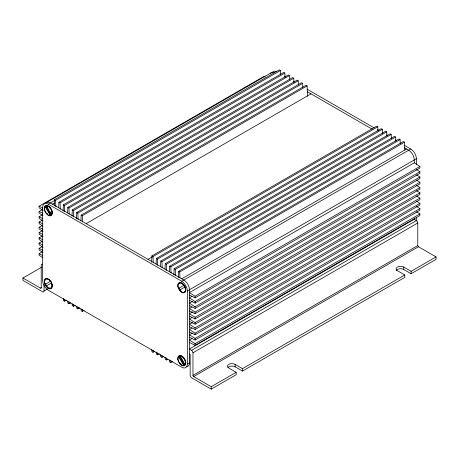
<?xml version="1.0" encoding="UTF-8"?>
<svg xmlns="http://www.w3.org/2000/svg" width="459" height="459" viewBox="0 0 459 459"><rect width="100%" height="100%" fill="white"/><g stroke="black" fill="none" stroke-linecap="round" stroke-linejoin="round"><path stroke-width="0.69" d="M54.242 205.087L54.466 199.659L279.284 69.86L280.409 70.514L280.575 74.788M58.689 207.818L58.918 202.23L283.737 72.43L284.855 73.079L285.022 77.232M63.107 211.088L63.365 204.794L288.183 75.001L289.308 75.649L289.474 79.803M67.588 212.959L67.817 207.365L292.635 77.571L293.76 78.219L293.921 82.368M72.006 216.229L72.27 209.935L297.082 80.141L298.207 80.79L298.373 84.938M76.458 218.794L76.716 212.506L301.534 82.706L302.659 83.354L302.82 87.508M80.939 220.664L81.168 215.076L305.987 85.276L307.105 85.925L307.519 96.304M151.631 262.198L151.895 255.904L376.707 126.11L377.832 126.759L377.998 130.907M156.112 264.068L156.341 258.474L381.159 128.681L382.284 129.329L382.445 133.477M160.558 266.639L160.793 261.045L385.606 131.245L386.73 131.899L386.897 136.048M165.011 269.203L165.24 263.615L390.058 133.816L391.183 134.464L391.343 138.618M169.463 271.774L169.692 266.18L394.51 136.386L395.635 137.034L395.796 141.188M173.881 275.044L174.145 268.75L398.957 138.957L400.082 139.605L400.248 143.753M178.339 277.443L178.591 271.321L403.409 141.527L404.534 142.175L404.844 149.995M63.279 298.493L63.371 300.525L64.495 301.173L64.558 299.807M67.725 301.064L67.817 303.095L68.942 303.743L69.039 301.689M72.178 303.634L72.27 305.66L73.394 306.314L73.492 304.26M76.624 306.199L76.716 308.23L77.841 308.878L77.938 306.83M81.077 308.769L81.168 310.8L82.293 311.449L82.39 309.395M151.797 349.603L151.895 351.634L153.013 352.282L153.117 350.228M156.249 352.168L156.341 354.199L157.466 354.847L157.563 352.799M160.696 354.738L160.793 356.769L161.912 357.418L162.016 355.364M165.148 357.309L165.24 359.34L166.365 359.988L166.462 357.934M169.595 359.879L169.692 361.91L170.811 362.558L170.914 360.504M51.563 214.617L51.282 214.778L46.198 205.982L46.479 205.816L45.051 206.693A5.21 3.006 60 0 0 45.636 212.173A5.21 3.006 60 0 0 50.083 215.414L51.563 214.617L49.526 211.1M51.282 214.778L51.431 214.634A5.21 3.006 60 0 0 50.846 209.161A5.21 3.006 60 0 0 46.399 205.919L46.198 205.982M183.353 361.761L179.962 355.897L178.534 356.775A5.21 3.006 60 0 0 179.119 362.249A5.21 3.006 60 0 0 183.571 365.496L185.046 364.698L184.03 362.937M184.765 364.859L184.92 364.716A5.21 3.006 60 0 0 184.334 359.242A5.21 3.006 60 0 0 179.882 355.995L184.765 364.859L185.046 364.698M43.043 210.383L39.107 207.829L39.107 206.206L263.925 76.406L265.176 77.037M46.376 202.568L271.194 72.769M45.889 202.924A7.946 4.59 60 0 1 50.352 202.958L183.835 280.024A7.946 4.59 60 0 1 189.452 289.761L189.452 362.771L187.347 363.987A7.946 4.59 60 0 1 181.724 367.234L48.241 290.168A7.946 4.59 60 0 1 42.624 280.432L42.624 207.422A7.946 4.59 60 0 1 48.241 204.175L54.696 200.451M54.466 199.659L55.591 200.308L280.409 70.514M43.043 215.655L39.107 213.102L39.107 211.479L42.217 209.683M52.458 204.175L54.323 203.102M58.918 202.23L60.043 202.878L284.855 73.079M43.043 220.928L39.107 218.375L39.107 216.751L42.217 214.955M63.365 204.794L64.49 205.448L289.308 75.649M43.043 226.201L39.107 223.648L39.107 222.024L42.217 220.234M67.817 207.365L68.942 208.013L293.76 78.219M43.043 231.474L39.107 228.921L39.107 227.297L42.217 225.507M72.27 209.935L73.394 210.583L298.207 80.79M43.043 236.746L39.107 234.193L39.107 232.57L42.217 230.779M76.716 212.506L77.841 213.154L302.659 83.354M43.043 242.019L39.107 239.466L39.107 237.842L42.217 236.052M81.168 215.076L82.293 215.724L307.105 85.925M43.043 247.292L39.107 244.739L39.107 243.115L42.217 241.325M43.043 252.565L39.107 250.012L39.107 248.388L42.217 246.598M86.177 223.648L310.995 93.848M43.043 257.838L39.107 255.284L39.107 253.661L42.217 251.871M47.753 288.826L44.024 290.977A1.985 1.147 60 0 1 42.624 291.792L22.95 280.432L22.95 277.999L41.809 267.115M22.95 277.999L40.512 288.137L41.758 287.42M64.495 301.173L66.36 300.1M68.942 303.743L70.806 302.665M148.005 259.341L152.354 256.828M151.895 255.904L153.013 256.552L377.832 126.759M73.394 306.314L75.259 305.235M156.341 258.474L157.466 259.123L382.284 129.329M77.841 308.878L79.705 307.805M160.793 261.045L161.918 261.693L386.73 131.899M82.293 311.449L84.158 310.376M165.24 263.615L166.365 264.264L391.183 134.464M169.692 266.18L170.817 266.834L395.635 137.034M174.145 268.75L175.263 269.399L400.082 139.605M178.591 271.321L179.716 271.969L404.534 142.175M181.724 278.808L406.542 149.014M48.241 204.175L181.724 281.241L410.759 149.014A7.946 4.59 60 0 1 416.376 158.745L416.376 164.477M187.347 363.987L187.347 290.977L416.376 158.745M404.304 147.723L408.648 150.231A7.946 4.59 60 0 1 414.27 159.967L414.27 162.83L189.452 292.601L195.075 296.25L195.075 297.874L189.452 295.034M191.937 296.439L189.452 297.874L195.075 301.523L195.075 303.147L189.452 300.306M195.075 296.25L419.893 166.456L414.27 162.802M195.075 297.874L419.893 168.074L419.893 166.456M192.562 301.356L189.452 303.147L195.075 306.796L195.075 308.419L189.452 305.579M195.075 301.523L419.893 171.729L416.52 169.537M195.075 303.147L419.893 173.353L419.893 171.729M191.937 306.985L189.452 308.419L195.075 312.068L195.075 313.692L189.452 310.852M195.075 306.796L419.893 177.002L416.52 174.81M195.075 308.419L419.893 178.626L419.893 177.002M192.562 311.902L189.452 313.692L195.075 317.341L195.075 318.965L189.452 316.125M195.075 312.068L419.893 182.275L416.52 180.083M195.075 313.692L419.893 183.898L419.893 182.275M191.937 317.53L189.452 318.965L195.075 322.614L195.075 324.238L189.452 321.398M195.075 317.341L419.893 187.547L416.52 185.356M195.075 318.965L419.893 189.171L419.893 187.547M192.562 322.447L189.452 324.238L195.075 327.887L195.075 329.51L189.452 326.67M195.075 322.614L419.893 192.82L416.52 190.628M195.075 324.238L419.893 194.444L419.893 192.82M191.937 328.076L189.452 329.51L195.075 333.165L195.075 334.783L189.452 331.943M195.075 327.887L419.893 198.093L416.52 195.901M153.013 352.282L154.878 351.204M195.075 329.51L419.893 199.717L419.893 198.093M192.562 332.993L189.452 334.783L195.075 338.438L195.075 340.056L189.452 337.216M157.466 354.847L159.33 353.774M195.075 333.165L419.893 203.366L416.52 201.174M195.075 334.783L419.893 204.989L419.893 203.366M191.937 338.622L189.452 340.056L195.075 343.711L195.075 345.329L189.452 342.494M161.912 357.418L163.777 356.345M195.075 338.438L419.893 208.638L416.52 206.447M195.075 340.056L419.893 210.262L419.893 208.638M166.365 359.988L167.604 359.271M195.075 343.711L419.893 213.911L416.52 211.719M195.075 345.329L419.893 215.535L419.893 213.911M189.452 348.983L414.27 219.184M189.383 349.104L191.564 350.36L416.376 220.567A1.985 1.147 60 0 1 417.782 222.999L417.782 245.548A0.993 0.574 60 0 0 418.488 246.77L436.05 256.908L436.05 259.341L411.109 273.742L403.731 269.479A4.47 2.582 0 0 0 396.255 270.638M170.811 362.558L172.676 361.48M189.808 353.889L190.158 354.497L190.158 375.347A1.985 1.147 60 0 0 191.564 377.78L211.232 389.14L236.173 374.739L236.173 372.306L211.232 386.702L193.669 376.564A0.993 0.574 60 0 1 192.969 375.347L192.969 352.793L417.782 222.999M192.969 375.347L417.782 245.548M193.669 376.564L418.488 246.77M236.173 372.306L228.8 368.043A4.47 2.582 0 0 1 228.8 364.394A4.47 2.582 0 0 1 235.123 364.394L242.495 368.652L404.786 274.958L404.786 277.391L242.495 371.09L235.123 366.827A4.47 2.582 0 0 0 227.974 367.481M404.786 274.958L397.408 270.701A4.47 2.582 0 0 1 397.408 267.046A4.47 2.582 0 0 1 403.731 267.046L411.109 271.309L436.05 256.908M39.107 206.206L42.853 208.099M39.107 211.479L42.853 213.372M39.107 216.751L42.853 218.645M39.107 222.024L42.853 223.917M39.107 227.297L42.853 229.19M39.107 232.57L42.853 234.463M39.107 237.842L42.853 239.736M39.107 243.115L42.853 245.008M39.107 248.388L42.853 250.281M39.107 253.661L42.853 255.554M284.723 76.246L285.963 76.963M293.416 81.266L294.655 81.983M307.077 89.149L374.125 127.866M377.229 129.656L379.094 130.735M386.547 135.032L387.786 135.749M395.239 140.052L396.478 140.77M404.551 145.428L410.759 149.014M307.45 91.8L372.203 129.186M414.202 219.304L416.376 220.567M183.772 285.406L183.571 285.114A5.21 3.006 60 0 0 179.119 283.22A5.21 3.006 60 0 0 178.534 288.017L178.689 288.338L184.053 285.246L184.616 286.066L185.046 286.967L179.681 290.059L179.882 290.352A5.21 3.006 60 0 0 184.334 292.245A5.21 3.006 60 0 0 184.92 287.449L184.765 287.127M179.962 289.899L178.97 288.177M50.283 281.35L50.083 281.057A5.21 3.006 60 0 0 45.636 279.164A5.21 3.006 60 0 0 45.051 283.96L45.206 284.282L50.565 281.189L51.127 282.01L51.563 282.91L46.198 286.003L46.399 286.301A5.21 3.006 60 0 0 50.846 288.189A5.21 3.006 60 0 0 51.431 283.392L51.282 283.071M46.479 285.842L45.487 284.121M178.97 356.471L184.053 365.272M178.689 356.632L183.772 365.433M46.818 206.401L47.495 207.577M48.172 208.753L48.849 209.924M45.487 206.389L50.565 215.191M45.206 206.55L50.283 215.351M179.716 271.969L179.939 277.661M175.263 269.399L175.51 275.629M170.817 266.834L171.064 273.059M166.365 264.264L166.611 270.489M161.918 261.693L162.165 267.918M157.466 259.123L157.712 265.348M153.013 256.552L153.26 262.783M82.293 215.724L82.54 221.949M77.841 213.154L78.087 219.379M73.394 210.583L73.635 216.809M68.942 208.013L69.189 214.244M64.49 205.448L64.736 211.674M60.043 202.878L60.29 209.103M55.591 200.308L55.843 206.722M416.376 217.446L416.376 221.02M414.27 217.945L414.27 219.373M411.109 271.309L411.109 273.742M403.731 267.046L403.731 269.479M242.495 368.652L242.495 371.09M235.123 364.394L235.123 366.827M211.232 386.702L211.232 389.14M44.024 284.723L44.024 290.977M185.763 289.658A5.21 3.006 60 0 1 183.032 292.194M181.121 291.092A5.21 3.006 60 0 1 178.884 287.816M178.517 284.373A5.21 3.006 60 0 1 182.08 283.278A5.21 3.006 60 0 1 185.637 288.481M272.084 72.952A7.946 4.59 60 0 1 276.542 71.581M270.299 73.601A7.946 4.59 60 0 1 274.43 72.797M51.787 283.192A5.21 3.006 60 0 1 48.591 287.73M47.638 287.036A5.21 3.006 60 0 1 45.401 283.76M45.034 280.317A5.21 3.006 60 0 1 51.201 281.969M185.763 362.667A5.21 3.006 60 0 1 183.032 365.203M181.121 364.102A5.21 3.006 60 0 1 180.238 363.161M178.517 357.383A5.21 3.006 60 0 1 182.08 356.287A5.21 3.006 60 0 1 185.637 361.497M51.787 210.176A5.21 3.006 60 0 1 49.549 215.128M47.638 214.026A5.21 3.006 60 0 1 46.749 213.085M45.034 207.307A5.21 3.006 60 0 1 51.201 208.96M42.624 264.373A1.985 1.147 60 0 0 41.218 265.182L41.218 287.736A0.993 0.574 60 0 1 40.512 288.137M191.564 350.36A1.985 1.147 60 0 1 192.969 352.793M189.452 362.771A7.946 4.59 60 0 1 186.647 366.77M181.724 281.241A7.946 4.59 60 0 1 187.347 290.977M177.776 359.431A5.715 3.299 60 0 0 184.432 365.771A5.715 3.299 60 0 0 182.975 357.027A5.715 3.299 60 0 0 177.776 359.431M44.288 282.365A5.715 3.299 60 0 0 50.943 288.705A5.715 3.299 60 0 0 49.492 279.961A5.715 3.299 60 0 0 44.288 282.365M177.776 286.422A5.715 3.299 60 0 0 184.432 292.762A5.715 3.299 60 0 0 182.975 284.018A5.715 3.299 60 0 0 177.776 286.422M44.288 209.356A5.715 3.299 60 0 0 50.943 215.696A5.715 3.299 60 0 0 49.492 206.952A5.715 3.299 60 0 0 44.288 209.356"/></g></svg>
